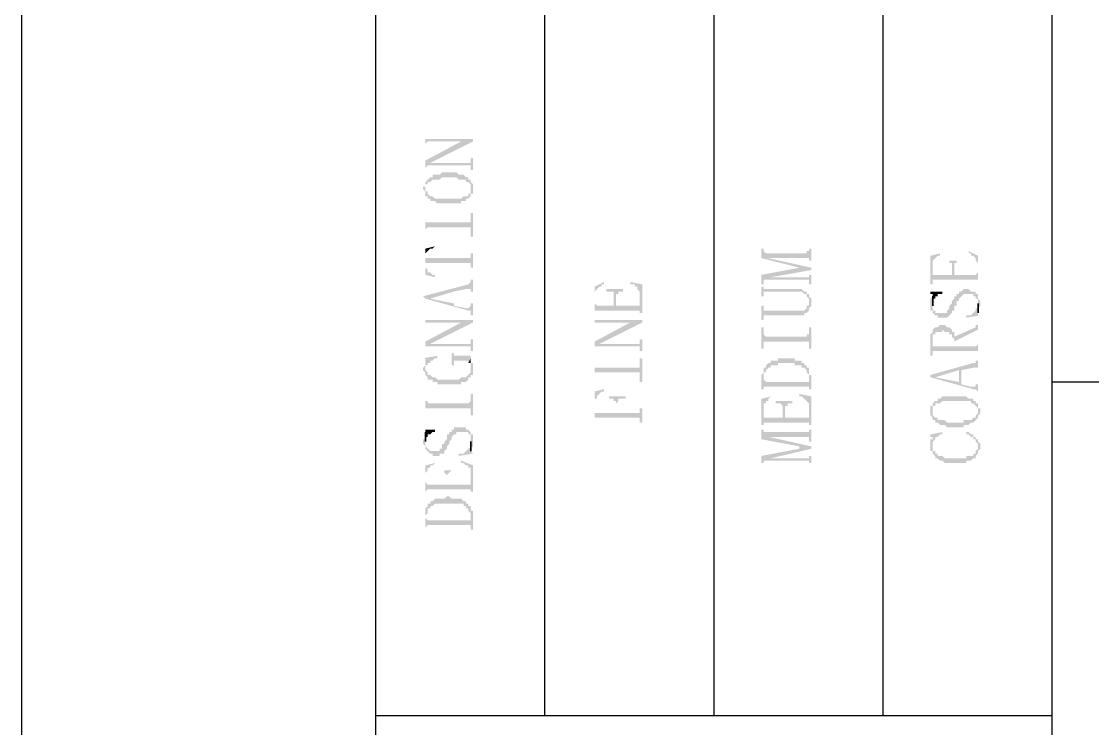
# Model space of a CAD drawing. Header units: millimetres. Extents: x 7018 to 13530, y 4187 to 5692.
# Drawn here: x 12184.84 to 12205.14, y 5168.71 to 5182.11 of the extents above; entities that cross this region are included whole.
import ezdxf

# ---------------------------------------------------------------- set-up
doc = ezdxf.new("R2010")
doc.units = ezdxf.units.MM

msp = doc.modelspace()

# ---------------------------------------------------------------- hatches: boundary and pattern name
at = {"transparency": 33554559}
for points in [[(12192.499, 5179.971), (12192.499, 5179.745), (12192.499, 5179.79), (12192.499, 5179.79), (12192.544, 5179.835), (12193.402, 5179.835), (12193.402, 5179.881), (12192.499, 5179.881)], [(12192.499, 5179.474), (12192.499, 5179.294), (12192.499, 5179.339), (12192.499, 5179.339), (12192.544, 5179.384), (12192.544, 5179.384), (12192.589, 5179.429), (12193.402, 5179.835), (12193.176, 5179.835)], [(12192.544, 5179.384), (12193.357, 5179.384), (12193.357, 5179.339), (12193.357, 5179.294), (12193.402, 5179.294), (12193.402, 5179.519), (12193.357, 5179.519), (12193.357, 5179.429), (12192.589, 5179.429)], [(12192.454, 5178.933), (12192.454, 5178.933), (12192.499, 5178.888), (12192.499, 5178.843), (12192.499, 5178.797), (12192.544, 5178.797), (12192.544, 5178.752), (12192.589, 5178.752), (12192.589, 5178.707), (12192.68, 5178.707), (12192.725, 5178.662), (12193.176, 5178.662), (12193.176, 5178.707), (12193.266, 5178.707), (12193.266, 5178.752), (12193.311, 5178.752), (12193.357, 5178.797), (12193.357, 5178.843), (12193.402, 5178.843), (12193.402, 5178.888), (12193.402, 5178.933), (12193.402, 5178.978), (12193.402, 5179.023), (12193.402, 5179.023), (12193.357, 5179.068), (12193.357, 5178.933), (12193.357, 5178.888), (12193.357, 5178.843), (12193.311, 5178.843), (12193.311, 5178.797), (12193.221, 5178.797), (12193.176, 5178.752), (12192.68, 5178.752), (12192.634, 5178.797), (12192.589, 5178.797), (12192.544, 5178.843), (12192.544, 5178.888), (12192.499, 5178.888), (12192.499, 5178.933), (12192.499, 5179.068), (12192.499, 5179.023), (12192.499, 5178.978), (12192.454, 5178.978)], [(12192.499, 5179.068), (12192.499, 5178.933), (12192.499, 5178.978), (12192.499, 5179.023), (12192.544, 5179.023), (12192.544, 5179.068), (12192.589, 5179.068), (12192.634, 5179.113), (12192.77, 5179.113), (12192.815, 5179.158), (12193.086, 5179.158), (12193.131, 5179.113), (12193.266, 5179.113), (12193.266, 5179.068), (12193.311, 5179.068), (12193.357, 5179.023), (12193.357, 5178.978), (12193.357, 5178.933), (12193.357, 5179.068), (12193.357, 5179.113), (12193.311, 5179.113), (12193.311, 5179.158), (12193.266, 5179.158), (12193.221, 5179.204), (12193.131, 5179.204), (12193.086, 5179.249), (12192.815, 5179.249), (12192.77, 5179.204), (12192.634, 5179.204), (12192.634, 5179.158), (12192.589, 5179.158), (12192.544, 5179.113), (12192.544, 5179.113)], [(12192.499, 5178.481), (12192.499, 5178.03), (12192.499, 5178.166), (12192.499, 5178.166), (12192.544, 5178.211), (12193.357, 5178.211), (12193.357, 5178.03), (12193.402, 5178.03), (12193.402, 5178.481), (12193.357, 5178.481), (12193.357, 5178.346), (12193.357, 5178.301), (12192.499, 5178.301)], [(12192.499, 5177.804), (12192.499, 5177.669), (12192.499, 5177.714), (12192.544, 5177.759), (12192.544, 5177.759), (12192.589, 5177.804), (12192.634, 5177.804), (12192.68, 5177.85), (12192.68, 5177.85)], [(12192.499, 5177.804), (12192.499, 5177.308), (12192.68, 5177.263), (12192.68, 5177.308), (12192.634, 5177.308), (12192.589, 5177.353), (12192.544, 5177.353), (12192.544, 5177.398), (12192.544, 5177.398), (12192.499, 5177.443), (12192.499, 5177.669)], [(12192.499, 5177.669), (12192.499, 5177.489), (12192.499, 5177.534), (12193.357, 5177.534), (12193.357, 5177.489), (12193.357, 5177.443), (12193.402, 5177.443), (12193.402, 5177.714), (12193.357, 5177.714), (12193.357, 5177.669), (12193.357, 5177.624), (12192.499, 5177.624)], [(12198.863, 5177.804), (12198.863, 5177.624), (12199.585, 5177.443), (12199.585, 5177.443), (12199.81, 5177.398), (12199.81, 5177.443), (12198.998, 5177.624), (12198.998, 5177.624), (12198.953, 5177.714), (12198.953, 5177.714), (12198.908, 5177.759), (12198.908, 5177.804), (12198.908, 5177.804)], [(12198.953, 5177.714), (12198.998, 5177.624), (12199.765, 5177.624), (12199.765, 5177.579), (12199.81, 5177.579), (12199.81, 5177.804), (12199.765, 5177.804), (12199.765, 5177.759), (12199.72, 5177.759), (12199.72, 5177.714)], [(12202.067, 5177.669), (12202.067, 5177.127), (12202.112, 5177.127), (12202.112, 5177.534), (12202.112, 5177.579), (12202.112, 5177.579), (12202.157, 5177.624), (12202.157, 5177.624), (12202.202, 5177.669), (12202.248, 5177.669), (12202.248, 5177.714), (12202.248, 5177.714)], [(12202.789, 5177.714), (12202.834, 5177.714), (12202.834, 5177.669), (12202.879, 5177.669), (12202.925, 5177.624), (12202.925, 5177.579), (12202.925, 5177.579), (12202.97, 5177.534), (12202.97, 5177.127), (12202.97, 5177.669), (12202.789, 5177.759)], [(12198.863, 5177.308), (12198.863, 5177.127), (12198.908, 5177.127), (12198.908, 5177.173), (12198.908, 5177.218), (12198.953, 5177.218), (12199.043, 5177.263), (12199.81, 5177.398), (12199.585, 5177.443)], [(12202.112, 5177.173), (12202.112, 5177.218), (12202.97, 5177.218), (12202.97, 5177.173), (12202.97, 5177.353), (12202.97, 5177.353), (12202.925, 5177.308), (12202.518, 5177.308), (12202.518, 5177.443), (12202.473, 5177.308), (12202.112, 5177.308), (12202.112, 5177.489)], [(12202.338, 5177.579), (12202.428, 5177.579), (12202.428, 5177.534), (12202.473, 5177.534), (12202.473, 5177.308), (12202.518, 5177.443), (12202.518, 5177.489), (12202.518, 5177.534), (12202.563, 5177.534), (12202.563, 5177.579), (12202.654, 5177.579)], [(12198.953, 5177.218), (12199.765, 5177.218), (12199.765, 5177.173), (12199.765, 5177.127), (12199.81, 5177.127), (12199.81, 5177.308), (12199.765, 5177.308), (12199.765, 5177.263), (12199.043, 5177.263)], [(12192.454, 5176.902), (12192.499, 5176.857), (12192.589, 5176.857), (12193.041, 5176.992), (12193.041, 5176.766), (12193.041, 5176.992), (12193.266, 5177.037), (12193.357, 5177.037), (12193.357, 5176.992), (12193.402, 5176.992), (12193.402, 5177.218), (12193.357, 5177.218), (12193.357, 5177.173), (12193.357, 5177.173), (12193.311, 5177.127), (12193.311, 5177.127)], [(12195.703, 5177.082), (12195.703, 5176.586), (12195.703, 5176.947), (12195.703, 5176.992), (12195.749, 5177.037), (12195.749, 5177.037), (12195.794, 5177.082), (12195.839, 5177.082), (12195.839, 5177.127), (12195.884, 5177.127), (12195.884, 5177.173)], [(12195.929, 5177.037), (12195.929, 5176.992), (12196.064, 5176.992), (12196.064, 5176.947), (12196.064, 5176.902), (12196.064, 5176.721), (12196.11, 5176.902), (12196.11, 5176.947), (12196.155, 5176.947), (12196.155, 5176.992), (12196.245, 5176.992), (12196.245, 5177.037)], [(12196.38, 5177.127), (12196.471, 5177.127), (12196.471, 5177.082), (12196.516, 5177.082), (12196.516, 5177.037), (12196.516, 5177.037), (12196.561, 5176.992), (12196.561, 5176.586), (12196.606, 5176.586), (12196.606, 5177.127), (12196.38, 5177.173)], [(12198.863, 5177.082), (12198.863, 5176.902), (12198.908, 5176.902), (12198.908, 5176.947), (12198.908, 5176.992), (12199.63, 5176.992), (12199.675, 5176.947), (12199.72, 5176.947), (12199.72, 5176.902), (12199.72, 5176.902), (12199.765, 5176.857), (12199.765, 5176.812), (12199.765, 5176.947), (12199.72, 5176.947), (12199.72, 5176.992), (12199.675, 5176.992), (12199.63, 5177.037), (12198.908, 5177.037), (12198.908, 5177.082), (12198.908, 5177.082)], [(12202.067, 5176.766), (12202.067, 5176.676), (12202.067, 5176.631), (12202.112, 5176.631), (12202.112, 5176.586), (12202.112, 5176.586), (12202.157, 5176.541), (12202.202, 5176.541), (12202.202, 5176.496), (12202.383, 5176.496), (12202.428, 5176.541), (12202.428, 5176.541), (12202.473, 5176.586), (12202.473, 5176.631), (12202.518, 5176.631), (12202.518, 5176.721), (12202.563, 5176.721), (12202.563, 5176.812), (12202.609, 5176.812), (12202.609, 5176.857), (12202.609, 5176.857), (12202.654, 5176.902), (12202.654, 5176.902), (12202.699, 5176.947), (12202.879, 5176.947), (12202.879, 5176.902), (12202.925, 5176.902), (12202.925, 5176.857), (12202.97, 5176.857), (12202.97, 5176.812), (12202.97, 5176.631), (12202.97, 5176.676), (12202.97, 5176.676), (12203.015, 5176.721), (12203.015, 5176.766), (12203.015, 5176.812), (12203.015, 5176.812), (12202.97, 5176.857), (12202.97, 5176.902), (12202.97, 5176.947), (12202.925, 5176.947), (12202.925, 5176.992), (12202.834, 5176.992), (12202.789, 5177.037), (12202.699, 5177.037), (12202.654, 5176.992), (12202.609, 5176.992), (12202.609, 5176.947), (12202.563, 5176.947), (12202.563, 5176.902), (12202.518, 5176.902), (12202.518, 5176.857), (12202.518, 5176.857), (12202.473, 5176.812), (12202.473, 5176.766), (12202.473, 5176.766), (12202.428, 5176.721), (12202.428, 5176.676), (12202.428, 5176.676), (12202.383, 5176.631), (12202.383, 5176.586), (12202.157, 5176.586), (12202.157, 5176.631), (12202.112, 5176.631), (12202.112, 5176.676), (12202.112, 5176.721), (12202.112, 5176.902), (12202.067, 5176.857), (12202.067, 5176.812)], [(12192.499, 5176.857), (12193.311, 5176.631), (12193.357, 5176.631), (12193.357, 5176.586), (12193.357, 5176.541), (12193.402, 5176.541), (12193.402, 5176.766), (12193.357, 5176.766), (12193.357, 5176.721), (12193.357, 5176.721), (12193.311, 5176.676), (12193.266, 5176.676), (12193.041, 5176.721), (12193.041, 5176.992), (12193.041, 5176.766), (12192.589, 5176.857), (12192.589, 5176.857)], [(12195.703, 5176.586), (12195.703, 5176.631), (12196.561, 5176.631), (12196.561, 5176.586), (12196.561, 5176.766), (12196.561, 5176.721), (12196.11, 5176.721), (12196.11, 5176.902), (12196.064, 5176.721), (12195.749, 5176.721), (12195.703, 5176.766), (12195.703, 5176.947)], [(12198.863, 5176.721), (12198.863, 5176.45), (12198.908, 5176.45), (12198.908, 5176.496), (12198.908, 5176.541), (12199.675, 5176.541), (12199.675, 5176.586), (12199.72, 5176.586), (12199.765, 5176.631), (12199.765, 5176.676), (12199.765, 5176.676), (12199.81, 5176.721), (12199.81, 5176.766), (12199.81, 5176.812), (12199.81, 5176.857), (12199.765, 5176.902), (12199.765, 5176.766), (12199.765, 5176.721), (12199.72, 5176.721), (12199.72, 5176.676), (12199.72, 5176.676), (12199.675, 5176.631), (12198.908, 5176.631), (12198.908, 5176.721)], [(12202.067, 5176.992), (12202.067, 5176.947), (12202.112, 5176.947), (12202.112, 5176.812), (12202.112, 5176.857), (12202.157, 5176.857), (12202.157, 5176.902), (12202.202, 5176.902), (12202.202, 5176.947), (12202.293, 5176.947), (12202.293, 5176.992)], [(12202.744, 5176.496), (12202.744, 5176.496), (12203.015, 5176.541), (12202.97, 5176.541), (12202.97, 5176.586), (12202.97, 5176.721), (12202.97, 5176.676), (12202.925, 5176.676), (12202.925, 5176.631), (12202.925, 5176.631), (12202.879, 5176.586), (12202.879, 5176.586), (12202.834, 5176.541), (12202.744, 5176.541)], [(12192.499, 5176.541), (12192.499, 5176.315), (12192.499, 5176.405), (12193.402, 5176.405), (12193.402, 5176.45), (12192.499, 5176.45)], [(12195.703, 5176.541), (12195.703, 5176.315), (12195.703, 5176.36), (12195.703, 5176.405), (12196.606, 5176.405), (12196.606, 5176.45), (12195.703, 5176.45)], [(12192.499, 5176.044), (12192.499, 5175.864), (12192.499, 5175.954), (12192.544, 5175.954), (12192.589, 5175.999), (12193.402, 5176.405), (12193.176, 5176.405)], [(12195.703, 5176.044), (12195.703, 5175.864), (12195.703, 5175.909), (12195.703, 5175.954), (12195.749, 5175.954), (12195.794, 5175.999), (12196.606, 5176.405), (12196.38, 5176.405)], [(12198.863, 5176.315), (12198.863, 5175.909), (12198.908, 5175.909), (12198.908, 5176.044), (12199.765, 5176.044), (12199.765, 5175.909), (12199.81, 5175.909), (12199.81, 5176.315), (12199.765, 5176.315), (12199.765, 5176.18), (12199.72, 5176.18), (12199.72, 5176.135), (12198.953, 5176.135), (12198.908, 5176.18), (12198.908, 5176.315)], [(12202.067, 5176.089), (12202.067, 5175.774), (12202.112, 5175.774), (12202.112, 5176.089), (12202.112, 5176.18), (12202.157, 5176.18), (12202.157, 5176.225), (12202.293, 5176.225), (12202.293, 5176.27), (12202.293, 5176.27), (12202.338, 5176.225), (12202.428, 5176.225), (12202.428, 5176.18), (12202.473, 5176.18), (12202.473, 5176.135), (12202.473, 5176.135), (12202.518, 5176.089), (12202.518, 5175.954), (12202.518, 5176.225), (12202.473, 5176.225), (12202.473, 5176.27), (12202.473, 5176.27), (12202.428, 5176.315), (12202.383, 5176.315), (12202.338, 5176.36), (12202.248, 5176.36), (12202.202, 5176.315), (12202.157, 5176.315), (12202.112, 5176.27), (12202.112, 5176.225), (12202.112, 5176.225), (12202.067, 5176.18), (12202.067, 5176.135), (12202.067, 5176.135)], [(12202.112, 5175.819), (12202.112, 5175.864), (12202.97, 5175.864), (12202.97, 5175.774), (12202.97, 5176.044), (12202.97, 5175.999), (12202.97, 5175.999), (12202.925, 5175.954), (12202.518, 5175.954), (12202.518, 5176.18), (12202.518, 5176.225), (12202.518, 5175.954), (12202.112, 5175.954), (12202.112, 5176.044)], [(12202.518, 5176.135), (12202.518, 5176.044), (12202.97, 5176.27), (12202.97, 5176.405), (12202.97, 5176.36), (12202.925, 5176.36), (12202.925, 5176.315), (12202.925, 5176.315)], [(12192.544, 5175.954), (12193.357, 5175.954), (12193.357, 5175.864), (12193.402, 5175.864), (12193.402, 5176.089), (12193.357, 5176.089), (12193.357, 5176.044), (12193.357, 5175.999), (12192.589, 5175.999)], [(12195.749, 5175.954), (12196.561, 5175.954), (12196.561, 5175.864), (12196.606, 5175.864), (12196.606, 5176.089), (12196.561, 5176.089), (12196.561, 5176.044), (12196.561, 5175.999), (12195.794, 5175.999)], [(12192.995, 5175.819), (12192.995, 5175.593), (12193.041, 5175.593), (12193.041, 5175.638), (12193.041, 5175.683), (12193.311, 5175.683), (12193.311, 5175.638), (12193.357, 5175.728), (12193.357, 5175.774), (12193.041, 5175.774), (12193.041, 5175.819), (12193.041, 5175.819)], [(12192.454, 5175.728), (12192.499, 5175.728), (12192.499, 5175.683), (12192.499, 5175.548), (12192.499, 5175.593), (12192.544, 5175.593), (12192.544, 5175.638), (12192.589, 5175.638), (12192.589, 5175.683), (12192.634, 5175.683), (12192.68, 5175.728), (12192.725, 5175.728), (12192.725, 5175.774)], [(12192.454, 5175.548), (12192.454, 5175.503), (12192.454, 5175.503), (12192.499, 5175.458), (12192.499, 5175.412), (12192.499, 5175.412), (12192.544, 5175.367), (12192.544, 5175.322), (12192.634, 5175.322), (12192.634, 5175.277), (12192.725, 5175.277), (12192.725, 5175.232), (12193.176, 5175.232), (12193.176, 5175.277), (12193.266, 5175.277), (12193.311, 5175.322), (12193.311, 5175.367), (12193.357, 5175.367), (12193.357, 5175.412), (12193.402, 5175.412), (12193.402, 5175.458), (12193.402, 5175.548), (12193.402, 5175.593), (12193.402, 5175.638), (12193.357, 5175.638), (12193.357, 5175.503), (12193.357, 5175.458), (12193.357, 5175.458), (12193.311, 5175.412), (12193.311, 5175.412), (12193.266, 5175.367), (12193.176, 5175.367), (12193.131, 5175.322), (12192.725, 5175.322), (12192.68, 5175.367), (12192.634, 5175.367), (12192.589, 5175.412), (12192.544, 5175.412), (12192.544, 5175.458), (12192.544, 5175.458), (12192.499, 5175.503), (12192.499, 5175.638), (12192.499, 5175.593), (12192.499, 5175.593)], [(12193.311, 5175.638), (12193.357, 5175.638), (12193.357, 5175.548), (12193.357, 5175.683), (12193.357, 5175.728)], [(12195.703, 5175.728), (12195.703, 5175.277), (12195.703, 5175.412), (12195.703, 5175.458), (12196.561, 5175.458), (12196.561, 5175.277), (12196.606, 5175.277), (12196.606, 5175.728), (12196.561, 5175.728), (12196.561, 5175.593), (12196.561, 5175.548), (12195.703, 5175.548), (12195.703, 5175.593)], [(12198.863, 5175.367), (12198.863, 5175.142), (12198.908, 5175.142), (12198.908, 5175.367), (12198.908, 5175.412), (12198.908, 5175.458), (12198.953, 5175.458), (12198.953, 5175.503), (12198.953, 5175.503), (12198.998, 5175.548), (12199.043, 5175.548), (12199.043, 5175.593), (12199.179, 5175.593), (12199.179, 5175.638), (12199.495, 5175.638), (12199.495, 5175.593), (12199.63, 5175.593), (12199.63, 5175.548), (12199.675, 5175.548), (12199.72, 5175.503), (12199.72, 5175.458), (12199.72, 5175.458), (12199.765, 5175.412), (12199.765, 5175.142), (12199.81, 5175.142), (12199.81, 5175.367), (12199.81, 5175.412), (12199.765, 5175.412), (12199.765, 5175.503), (12199.765, 5175.548), (12199.72, 5175.548), (12199.72, 5175.593), (12199.675, 5175.593), (12199.675, 5175.638), (12199.63, 5175.638), (12199.63, 5175.683), (12199.495, 5175.683), (12199.495, 5175.728), (12199.179, 5175.728), (12199.179, 5175.683), (12199.043, 5175.683), (12199.043, 5175.638), (12198.998, 5175.638), (12198.953, 5175.593), (12198.953, 5175.548), (12198.908, 5175.548), (12198.908, 5175.503), (12198.908, 5175.458), (12198.908, 5175.458), (12198.863, 5175.412), (12198.863, 5175.412)], [(12202.067, 5175.412), (12202.067, 5175.367), (12202.157, 5175.367), (12202.609, 5175.503), (12202.609, 5175.277), (12202.654, 5175.503), (12202.879, 5175.548), (12202.97, 5175.548), (12202.97, 5175.503), (12202.97, 5175.728), (12202.97, 5175.683), (12202.925, 5175.683), (12202.925, 5175.638), (12202.879, 5175.638)], [(12202.067, 5175.367), (12202.879, 5175.142), (12202.925, 5175.142), (12202.97, 5175.097), (12202.97, 5175.051), (12202.97, 5175.277), (12202.97, 5175.232), (12202.925, 5175.232), (12202.925, 5175.187), (12202.834, 5175.187), (12202.654, 5175.232), (12202.654, 5175.503), (12202.609, 5175.277), (12202.157, 5175.367), (12202.157, 5175.367)], [(12198.908, 5175.142), (12198.908, 5175.187), (12199.765, 5175.187), (12199.765, 5175.142), (12199.765, 5175.322), (12199.765, 5175.277), (12198.953, 5175.277), (12198.908, 5175.322), (12198.908, 5175.367)], [(12192.499, 5175.051), (12192.499, 5174.645), (12192.499, 5174.781), (12193.357, 5174.781), (12193.357, 5174.645), (12193.402, 5174.645), (12193.402, 5175.051), (12193.357, 5175.051), (12193.357, 5174.916), (12193.357, 5174.916), (12193.311, 5174.871), (12192.544, 5174.871), (12192.544, 5174.916), (12192.499, 5174.916)], [(12195.703, 5175.097), (12195.703, 5174.51), (12195.703, 5174.871), (12195.703, 5174.961), (12195.749, 5174.961), (12195.749, 5175.006), (12195.749, 5175.006), (12195.794, 5175.051), (12195.794, 5175.051), (12195.839, 5175.097), (12195.884, 5175.097), (12195.884, 5175.142)], [(12195.974, 5175.006), (12195.974, 5174.961), (12196.064, 5174.961), (12196.064, 5174.916), (12196.11, 5174.916), (12196.11, 5174.69), (12196.11, 5174.871), (12196.11, 5174.871), (12196.155, 5174.916), (12196.155, 5174.961), (12196.29, 5174.961), (12196.29, 5175.006)], [(12198.863, 5174.961), (12198.863, 5174.465), (12198.908, 5174.465), (12198.908, 5174.826), (12198.908, 5174.871), (12198.953, 5174.871), (12198.953, 5174.916), (12198.998, 5174.916), (12198.998, 5174.961), (12198.998, 5174.961), (12199.043, 5175.006), (12199.088, 5175.006), (12199.043, 5175.006)], [(12199.585, 5175.006), (12199.63, 5175.006), (12199.675, 5174.961), (12199.675, 5174.961), (12199.72, 5174.916), (12199.72, 5174.916), (12199.765, 5174.871), (12199.765, 5174.826), (12199.765, 5174.465), (12199.81, 5174.465), (12199.81, 5175.006), (12199.585, 5175.051)], [(12202.112, 5174.826), (12202.112, 5174.735), (12202.112, 5174.781), (12202.112, 5174.826), (12202.157, 5174.826), (12202.157, 5174.871), (12202.248, 5174.871), (12202.293, 5174.916), (12202.834, 5174.916), (12202.834, 5174.871), (12202.879, 5174.871), (12202.925, 5174.826), (12202.925, 5174.826), (12202.97, 5174.781), (12202.97, 5174.735), (12202.97, 5174.871), (12202.925, 5174.871), (12202.925, 5174.916), (12202.879, 5174.916), (12202.879, 5174.961), (12202.789, 5174.961), (12202.744, 5175.006), (12202.293, 5175.006), (12202.248, 5174.961), (12202.202, 5174.961), (12202.202, 5174.916), (12202.157, 5174.916), (12202.112, 5174.871), (12202.112, 5174.871)], [(12195.703, 5174.555), (12195.703, 5174.6), (12196.561, 5174.6), (12196.561, 5174.51), (12196.606, 5174.51), (12196.606, 5174.781), (12196.561, 5174.781), (12196.561, 5174.735), (12196.561, 5174.69), (12196.11, 5174.69), (12196.11, 5174.871), (12196.11, 5174.69), (12195.703, 5174.69), (12195.703, 5174.871)], [(12198.908, 5174.465), (12198.908, 5174.51), (12199.765, 5174.51), (12199.765, 5174.465), (12199.765, 5174.645), (12199.765, 5174.6), (12199.314, 5174.6), (12199.314, 5174.781), (12199.269, 5174.6), (12198.908, 5174.6), (12198.908, 5174.645), (12198.908, 5174.826)], [(12199.133, 5174.916), (12199.133, 5174.871), (12199.224, 5174.871), (12199.269, 5174.826), (12199.269, 5174.781), (12199.269, 5174.6), (12199.314, 5174.781), (12199.314, 5174.826), (12199.359, 5174.826), (12199.359, 5174.871), (12199.449, 5174.871), (12199.449, 5174.916)], [(12202.067, 5174.735), (12202.067, 5174.69), (12202.067, 5174.645), (12202.067, 5174.645), (12202.112, 5174.6), (12202.112, 5174.555), (12202.157, 5174.555), (12202.157, 5174.51), (12202.202, 5174.51), (12202.248, 5174.465), (12202.338, 5174.465), (12202.383, 5174.42), (12202.699, 5174.42), (12202.699, 5174.465), (12202.789, 5174.465), (12202.834, 5174.51), (12202.879, 5174.51), (12202.925, 5174.555), (12202.925, 5174.555), (12202.97, 5174.6), (12202.97, 5174.645), (12202.97, 5174.645), (12203.015, 5174.69), (12203.015, 5174.735), (12203.015, 5174.781), (12202.97, 5174.781), (12202.97, 5174.826), (12202.97, 5174.735), (12202.97, 5174.69), (12202.97, 5174.69), (12202.925, 5174.645), (12202.925, 5174.6), (12202.879, 5174.6), (12202.834, 5174.555), (12202.699, 5174.555), (12202.699, 5174.51), (12202.383, 5174.51), (12202.338, 5174.555), (12202.202, 5174.555), (12202.202, 5174.6), (12202.157, 5174.6), (12202.112, 5174.645), (12202.112, 5174.69), (12202.112, 5174.826), (12202.067, 5174.826), (12202.067, 5174.781)], [(12192.454, 5174.149), (12192.454, 5174.104), (12192.454, 5174.104), (12192.499, 5174.058), (12192.499, 5174.013), (12192.499, 5174.013), (12192.544, 5173.968), (12192.544, 5173.968), (12192.589, 5173.923), (12192.634, 5173.923), (12192.634, 5173.878), (12192.77, 5173.878), (12192.77, 5173.923), (12192.86, 5173.923), (12192.86, 5173.968), (12192.86, 5173.968), (12192.905, 5174.013), (12192.905, 5174.058), (12192.905, 5174.058), (12192.95, 5174.104), (12192.95, 5174.149), (12192.95, 5174.149), (12192.995, 5174.194), (12192.995, 5174.239), (12192.995, 5174.239), (12193.041, 5174.284), (12193.086, 5174.284), (12193.086, 5174.329), (12193.311, 5174.329), (12193.311, 5174.284), (12193.357, 5174.284), (12193.357, 5174.239), (12193.357, 5174.013), (12193.402, 5174.058), (12193.402, 5174.149), (12193.402, 5174.239), (12193.402, 5174.284), (12193.357, 5174.284), (12193.357, 5174.329), (12193.357, 5174.329), (12193.311, 5174.374), (12193.266, 5174.374), (12193.266, 5174.42), (12193.041, 5174.42), (12193.041, 5174.374), (12192.995, 5174.374), (12192.995, 5174.329), (12192.95, 5174.329), (12192.95, 5174.284), (12192.905, 5174.284), (12192.905, 5174.194), (12192.905, 5174.194), (12192.86, 5174.149), (12192.86, 5174.104), (12192.815, 5174.104), (12192.815, 5174.058), (12192.815, 5174.013), (12192.77, 5174.013), (12192.77, 5173.968), (12192.589, 5173.968), (12192.544, 5174.013), (12192.544, 5174.013), (12192.499, 5174.058), (12192.499, 5174.284), (12192.499, 5174.239), (12192.499, 5174.194), (12192.454, 5174.194)], [(12192.454, 5174.374), (12192.499, 5174.374), (12192.499, 5174.329), (12192.499, 5174.194), (12192.499, 5174.239), (12192.544, 5174.239), (12192.544, 5174.284), (12192.589, 5174.284), (12192.634, 5174.329), (12192.68, 5174.329), (12192.68, 5174.374), (12192.68, 5174.374)], [(12198.863, 5174.374), (12198.863, 5174.194), (12199.585, 5174.058), (12199.585, 5174.013), (12199.81, 5174.013), (12199.81, 5174.058), (12198.998, 5174.239), (12198.998, 5174.239), (12198.953, 5174.329), (12198.908, 5174.329), (12198.908, 5174.374), (12198.908, 5174.374)], [(12198.953, 5174.329), (12198.998, 5174.239), (12199.765, 5174.239), (12199.765, 5174.194), (12199.765, 5174.149), (12199.81, 5174.149), (12199.81, 5174.374), (12199.765, 5174.374), (12199.765, 5174.329), (12199.72, 5174.329)], [(12202.067, 5174.284), (12202.067, 5174.239), (12202.112, 5174.239), (12202.112, 5173.968), (12202.112, 5174.104), (12202.112, 5174.149), (12202.112, 5174.149), (12202.157, 5174.194), (12202.157, 5174.239), (12202.202, 5174.239), (12202.248, 5174.284), (12202.293, 5174.284), (12202.293, 5174.329)], [(12202.067, 5174.104), (12202.067, 5174.058), (12202.067, 5174.013), (12202.067, 5173.968), (12202.112, 5173.968), (12202.112, 5174.239), (12202.112, 5174.194), (12202.067, 5174.194), (12202.067, 5174.149)], [(12202.112, 5173.968), (12202.112, 5173.923), (12202.112, 5173.923), (12202.157, 5173.878), (12202.157, 5173.833), (12202.202, 5173.833), (12202.248, 5173.788), (12202.293, 5173.788), (12202.338, 5173.743), (12202.744, 5173.743), (12202.744, 5173.788), (12202.834, 5173.788), (12202.879, 5173.833), (12202.925, 5173.833), (12202.925, 5173.878), (12202.925, 5173.878), (12202.97, 5173.923), (12202.97, 5173.968), (12202.97, 5173.968), (12203.015, 5174.013), (12203.015, 5174.058), (12203.015, 5174.104), (12203.015, 5174.104), (12202.97, 5174.149), (12202.97, 5174.194), (12202.97, 5174.058), (12202.97, 5174.013), (12202.97, 5174.013), (12202.925, 5173.968), (12202.925, 5173.923), (12202.879, 5173.923), (12202.879, 5173.878), (12202.744, 5173.878), (12202.744, 5173.833), (12202.338, 5173.833), (12202.293, 5173.878), (12202.202, 5173.878), (12202.202, 5173.923), (12202.157, 5173.923), (12202.157, 5173.968), (12202.112, 5173.968), (12202.112, 5174.013), (12202.112, 5174.058), (12202.112, 5174.058)], [(12202.744, 5174.284), (12202.789, 5174.284), (12202.834, 5174.239), (12202.879, 5174.239), (12202.879, 5174.194), (12202.925, 5174.194), (12202.925, 5174.149), (12202.925, 5174.149), (12202.97, 5174.104), (12202.97, 5174.058), (12202.97, 5174.194), (12202.925, 5174.194), (12202.925, 5174.239), (12202.879, 5174.239), (12202.879, 5174.284), (12202.834, 5174.284), (12202.789, 5174.329), (12202.744, 5174.329)], [(12193.131, 5173.923), (12193.131, 5173.878), (12193.402, 5173.923), (12193.402, 5173.923), (12193.357, 5173.968), (12193.357, 5174.104), (12193.357, 5174.058), (12193.357, 5174.058), (12193.311, 5174.013), (12193.311, 5174.013), (12193.266, 5173.968), (12193.266, 5173.968), (12193.221, 5173.923), (12193.176, 5173.923)], [(12198.863, 5173.878), (12198.863, 5173.743), (12198.908, 5173.743), (12198.908, 5173.788), (12198.953, 5173.788), (12199.043, 5173.833), (12199.81, 5174.013), (12199.585, 5174.013)], [(12193.176, 5173.743), (12193.221, 5173.743), (12193.266, 5173.697), (12193.311, 5173.697), (12193.311, 5173.652), (12193.357, 5173.652), (12193.357, 5173.562), (12193.357, 5173.201), (12193.402, 5173.201), (12193.402, 5173.697), (12193.176, 5173.788)], [(12198.953, 5173.788), (12199.765, 5173.788), (12199.765, 5173.743), (12199.81, 5173.743), (12199.81, 5173.878), (12199.765, 5173.878), (12199.765, 5173.833), (12199.043, 5173.833)], [(12192.499, 5173.697), (12192.499, 5173.201), (12192.499, 5173.562), (12192.499, 5173.562), (12192.544, 5173.607), (12192.544, 5173.652), (12192.589, 5173.652), (12192.589, 5173.697), (12192.634, 5173.697), (12192.68, 5173.743), (12192.68, 5173.743)], [(12192.77, 5173.607), (12192.86, 5173.607), (12192.86, 5173.562), (12192.86, 5173.562), (12192.905, 5173.517), (12192.905, 5173.336), (12192.905, 5173.517), (12192.905, 5173.517), (12192.95, 5173.562), (12192.95, 5173.562), (12192.995, 5173.607), (12193.041, 5173.607)], [(12192.499, 5173.201), (12192.499, 5173.201), (12192.544, 5173.246), (12193.357, 5173.246), (12193.357, 5173.201), (12193.357, 5173.382), (12193.357, 5173.336), (12192.905, 5173.336), (12192.905, 5173.517), (12192.905, 5173.336), (12192.544, 5173.336), (12192.499, 5173.382), (12192.499, 5173.517)], [(12192.499, 5172.75), (12192.499, 5172.479), (12192.499, 5172.75), (12192.499, 5172.75), (12192.544, 5172.795), (12192.544, 5172.84), (12192.544, 5172.885), (12192.589, 5172.885), (12192.589, 5172.93), (12192.634, 5172.93), (12192.68, 5172.975), (12193.221, 5172.975), (12193.221, 5172.93), (12193.266, 5172.93), (12193.266, 5172.885), (12193.311, 5172.885), (12193.311, 5172.84), (12193.311, 5172.84), (12193.357, 5172.795), (12193.357, 5172.75), (12193.357, 5172.479), (12193.402, 5172.479), (12193.402, 5172.75), (12193.402, 5172.84), (12193.357, 5172.84), (12193.357, 5172.885), (12193.357, 5172.93), (12193.311, 5172.93), (12193.311, 5172.975), (12193.266, 5172.975), (12193.266, 5173.02), (12193.221, 5173.02), (12193.176, 5173.066), (12192.995, 5173.066), (12192.95, 5173.111), (12192.905, 5173.111), (12192.86, 5173.066), (12192.68, 5173.066), (12192.634, 5173.02), (12192.589, 5173.02), (12192.589, 5172.975), (12192.544, 5172.975), (12192.544, 5172.93), (12192.544, 5172.93), (12192.499, 5172.885), (12192.499, 5172.795)], [(12192.499, 5172.524), (12192.499, 5172.524), (12192.544, 5172.569), (12193.357, 5172.569), (12193.357, 5172.524), (12193.357, 5172.705), (12193.357, 5172.659), (12192.544, 5172.659), (12192.499, 5172.705), (12192.499, 5172.705)]]:
    msp.add_hatch(color=256, dxfattribs=at).paths.add_polyline_path(points)

# ---------------------------------------------------------------- linework, layer by layer
for p, q in [((12191.551, 5242.873), (12191.551, 4956.132)), ((12204.369, 5175.281), (12600.807, 5175.281))]:
    msp.add_line(p, q)
for points in [[(12604.845, 4951.873), (12604.845, 5248.873), (12184.845, 5248.873), (12184.845, 4951.873)], [(12202.112, 5176.902), (12202.112, 5176.721), (12202.112, 5176.766), (12202.112, 5176.902)], [(12202.97, 5176.721), (12202.97, 5176.586), (12202.97, 5176.631), (12202.97, 5176.766)], [(12192.499, 5174.284), (12192.499, 5174.149), (12192.499, 5174.329)], [(12193.357, 5174.104), (12193.357, 5173.968), (12193.357, 5174.013), (12193.357, 5174.149), (12193.357, 5174.149)]]:
    msp.add_lwpolyline(points, close=True)
for points in [[(12194.756, 5242.873), (12194.756, 5168.959)], [(12197.96, 5242.873), (12197.96, 5168.959)], [(12201.164, 5242.873), (12201.164, 5168.959)], [(12204.369, 5242.873), (12204.369, 4956.132)], [(12191.551, 5168.959), (12204.369, 5168.959)]]:
    msp.add_lwpolyline(points)

doc.saveas('drawing.dxf')
